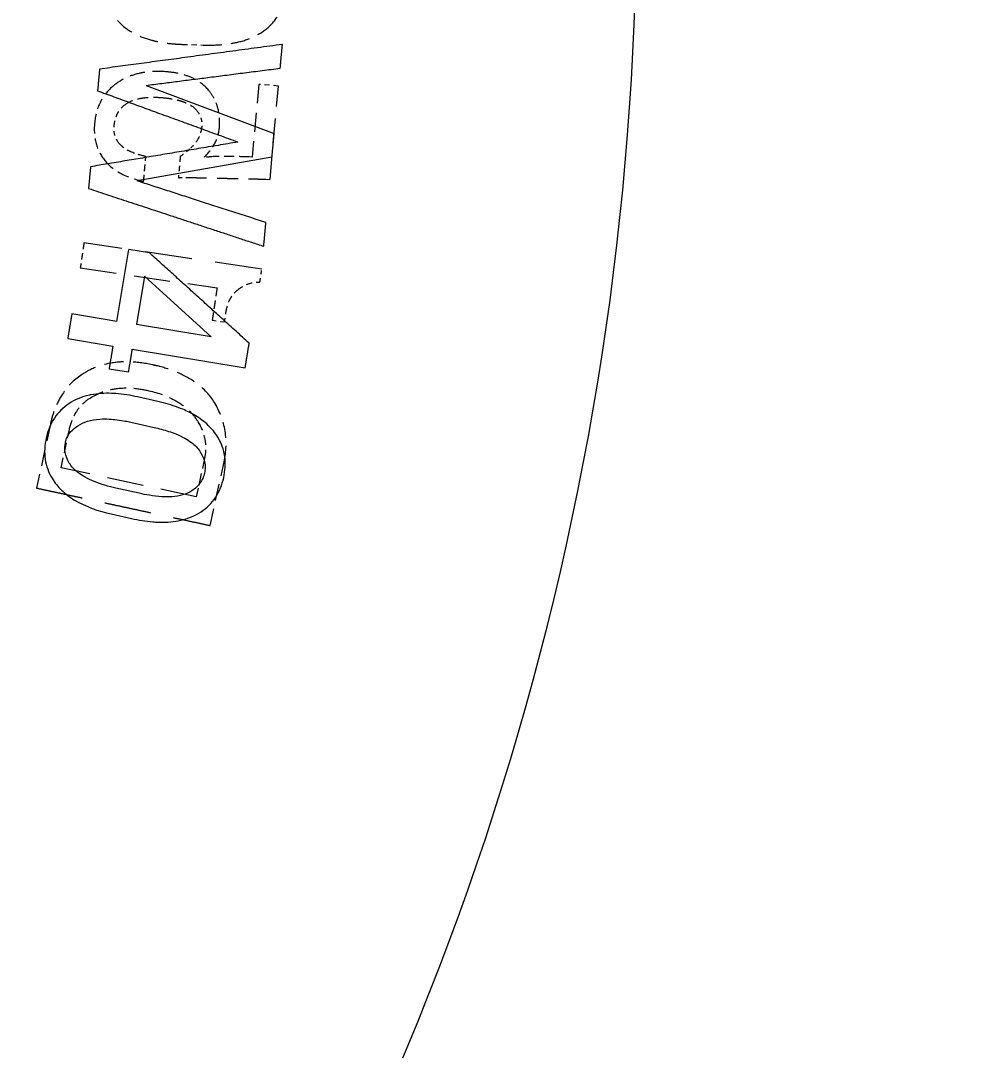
# Model space of a CAD drawing. Header units: millimetres. Extents: x 36 to 2484, y 36 to 1746.
# Drawn here: x 1578.17 to 1602.65, y 463.41 to 489.49 of the extents above; entities that cross this region are included whole.
import ezdxf

# ---------------------------------------------------------------- set-up
doc = ezdxf.new("R2010")
doc.units = ezdxf.units.MM
doc.header["$LTSCALE"] = 6
doc.linetypes.add('HIDDEN', pattern=[9.525, 6.35, -3.175])
doc.layers.add('가는실선_A4', color=7, linetype='Continuous', lineweight=5)
doc.layers.add('굵은실선_A3', color=7, linetype='Continuous', lineweight=18)
doc.layers.add('가는파선_A3', color=7, linetype='HIDDEN', lineweight=13, true_color=0x008000)
doc.styles.add('치수문자_A3(2.5)', font='')
doc.styles.get('치수문자_A3(2.5)').set_extended_font_data('GulimChe')
doc.dimstyles.new('치수_A3(2.5)', dxfattribs={"dimscale": 6, "dimtxt": 2.5, "dimasz": 2.5, "dimexe": 1.5, "dimexo": 1, "dimgap": 0.5, "dimtad": 1, "dimtoh": 1, "dimdec": 1, "dimrnd": 1e-08, "dimdsep": 46, "dimtxsty": '치수문자_A3(2.5)', "dimcen": 0.09, "dimdle": 10, "dimclrd": 8, "dimclre": 8, "dimclrt": 7, "dimadec": 1, "dimazin": 2, "dimtfac": 0.8, "dimtmove": 0, "dimatfit": 3, "dimfxl": 1, "dimtolj": 1, "dimtzin": 0, "dimlwd": -1, "dimlwe": -1, "dimarcsym": 0})

# ---------------------------------------------------------------- blocks, each defined once
blk = doc.blocks.new('*D22')
at = {"layer": 'Defpoints', "color": 0, "transparency": 16777216}
for p in [(1465.742, 545.474), (1571.785, 439.384)]:
    blk.add_point(p, dxfattribs=at)
at = {"layer": '가는실선_A4', "color": 8, "transparency": 16777216}
for p, q in [((1476.346, 534.865), (1561.18, 449.993)), ((1571.785, 439.384), (1630.69, 380.453)), ((1630.69, 380.453), (1674.093, 380.453))]:
    blk.add_line(p, q, dxfattribs=at)
for points in [[(1478.114, 536.632), (1474.578, 533.097), (1465.742, 545.474)], [(1562.948, 451.761), (1559.412, 448.226), (1571.785, 439.384)]]:
    blk.add_solid(points, dxfattribs=at)
at = {"layer": '가는실선_A4', "color": 7, "transparency": 16777216, "insert": (1653.892, 391.153), "char_height": 15, "attachment_point": 5, "style": '치수문자_A3(2.5)'}
blk.add_mtext('\\A1;∅150', dxfattribs=at)
blk = doc.blocks.new('*D23')
at = {"layer": 'Defpoints', "color": 0, "transparency": 16777216}
for p in [(1559.168, 617.429), (1623.78, 617.429), (1518.763, 417.429)]:
    blk.add_point(p, dxfattribs=at)
at = {"layer": '가는실선_A4', "color": 8, "transparency": 16777216}
for p, q in [((1565.168, 617.429), (1632.78, 617.429)), ((1623.78, 432.429), (1623.78, 602.429)), ((1524.763, 417.429), (1632.78, 417.429))]:
    blk.add_line(p, q, dxfattribs=at)
for points in [[(1621.28, 602.429), (1626.28, 602.429), (1623.78, 617.429)], [(1621.28, 432.429), (1626.28, 432.429), (1623.78, 417.429)]]:
    blk.add_solid(points, dxfattribs=at)
at = {"layer": '가는실선_A4', "color": 7, "transparency": 16777216, "insert": (1613.11, 517.429), "char_height": 15, "attachment_point": 5, "rotation": 90, "style": '치수문자_A3(2.5)'}
blk.add_mtext('\\A1;200', dxfattribs=at)

msp = doc.modelspace()

# ---------------------------------------------------------------- linework, layer by layer
at = {"layer": '가는파선_A3', "ltscale": 0.00354}
msp.add_line((1582.261, 488.888), (1582.788, 488.871), dxfattribs=at)
at = {"layer": '가는파선_A3', "ltscale": 0.012658}
msp.add_line((1584.197, 487.875), (1584.032, 486.031), dxfattribs=at)
at = {"layer": '가는파선_A3', "ltscale": 0.003358}
msp.add_line((1584.695, 487.831), (1584.197, 487.875), dxfattribs=at)
at = {"layer": '가는파선_A3', "ltscale": 0.016261}
msp.add_line((1584.483, 485.465), (1584.695, 487.831), dxfattribs=at)
at = {"layer": '가는파선_A3', "ltscale": 0.000445938}
msp.add_line((1584.032, 486.031), (1583.953, 486.038), dxfattribs=at)
at = {"layer": '가는파선_A3', "ltscale": 0.000627917}
msp.add_line((1584.378, 485.474), (1584.483, 485.465), dxfattribs=at)
at = {"layer": '가는파선_A3', "ltscale": 0.031382}
msp.add_line((1584.275, 483.196), (1579.771, 483.862), dxfattribs=at)
at = {"layer": '가는파선_A3', "ltscale": 0.024103}
for p, q in [((1579.678, 483.23), (1583.141, 482.719)), ((1582.614, 477.428), (1579.193, 478.167))]:
    msp.add_line(p, q, dxfattribs=at)
at = {"layer": '가는파선_A3', "ltscale": 0.002084}
msp.add_line((1583.02, 481.902), (1583.332, 481.856), dxfattribs=at)
at = {"layer": '가는파선_A3', "ltscale": 0.011298}
for p, q in [((1578.92, 479.269), (1578.57, 477.652)), ((1582.969, 476.702), (1583.318, 478.319))]:
    msp.add_line(p, q, dxfattribs=at)
at = {"layer": '가는파선_A3', "ltscale": 0.006744}
for p, q in [((1579.193, 478.167), (1579.403, 479.138)), ((1582.824, 478.399), (1582.614, 477.428))]:
    msp.add_line(p, q, dxfattribs=at)
at = {"layer": '가는파선_A3', "ltscale": 0.002152}
msp.add_ellipse((1626.573, 538.254), major_axis=(44.435, 52.218), ratio=0.014828, start_param=3.183647, end_param=3.246926, dxfattribs=at)
at = {"layer": '가는파선_A3', "ltscale": 0.007218}
msp.add_open_spline([(1584.488, 489.366), (1584.61, 489.486), (1584.705, 489.623), (1584.773, 489.78), (1584.847, 489.952), (1584.881, 490.134), (1584.887, 490.321)], degree=3, knots=[0, 0, 0, 0, 0.0511765, 0.0511765, 0.0511765, 0.107277, 0.107277, 0.107277, 0.107277], dxfattribs=at)
at = {"layer": '가는파선_A3', "ltscale": 0.012307}
msp.add_open_spline([(1580.622, 489.49), (1580.749, 489.349), (1580.899, 489.238), (1581.068, 489.152), (1581.2, 489.084), (1581.341, 489.032), (1581.485, 488.994), (1581.526, 488.983), (1581.567, 488.973), (1581.608, 488.964), (1581.753, 488.932), (1581.903, 488.911), (1582.053, 488.899), (1582.122, 488.894), (1582.192, 488.89), (1582.261, 488.888)], degree=3, knots=[0, 0, 0, 0, 0.0569188, 0.0569188, 0.0569188, 0.1017244, 0.1017244, 0.1017244, 0.1143661, 0.1143661, 0.1143661, 0.1592479, 0.1592479, 0.1592479, 0.1801656, 0.1801656, 0.1801656, 0.1801656], dxfattribs=at)
at = {"layer": '가는파선_A3', "ltscale": 0.012482}
msp.add_open_spline([(1582.788, 488.871), (1582.953, 488.866), (1583.123, 488.869), (1583.29, 488.884), (1583.414, 488.896), (1583.537, 488.915), (1583.657, 488.942), (1583.817, 488.978), (1583.973, 489.03), (1584.12, 489.105), (1584.255, 489.174), (1584.38, 489.26), (1584.488, 489.366)], degree=3, knots=[0, 0, 0, 0, 0.0498742, 0.0498742, 0.0498742, 0.0867351, 0.0867351, 0.0867351, 0.1360196, 0.1360196, 0.1360196, 0.1817678, 0.1817678, 0.1817678, 0.1817678], dxfattribs=at)
at = {"layer": '가는파선_A3', "ltscale": 0.010253}
msp.add_open_spline([(1581.9, 488.19), (1581.734, 488.205), (1581.565, 488.207), (1581.326, 488.182), (1581.253, 488.171), (1581.053, 488.128), (1580.928, 488.086), (1580.695, 487.972), (1580.589, 487.902), (1580.493, 487.817)], degree=3, knots=[0, 0, 0, 0, 0.0500699, 0.0500699, 0.0721765, 0.0721765, 0.1117566, 0.1117566, 0.1502969, 0.1502969, 0.1502969, 0.1502969], dxfattribs=at)
at = {"layer": '가는파선_A3', "ltscale": 0.008044}
msp.add_open_spline([(1582.94, 487.71), (1582.849, 487.824), (1582.739, 487.916), (1582.612, 487.988), (1582.51, 488.046), (1582.4, 488.089), (1582.287, 488.121), (1582.161, 488.157), (1582.03, 488.178), (1581.9, 488.19)], degree=3, knots=[0, 0, 0, 0, 0.0438463, 0.0438463, 0.0438463, 0.0791729, 0.0791729, 0.0791729, 0.1186395, 0.1186395, 0.1186395, 0.1186395], dxfattribs=at)
at = {"layer": '가는파선_A3', "ltscale": 0.007221}
msp.add_open_spline([(1580.493, 487.817), (1580.365, 487.706), (1580.262, 487.575), (1580.185, 487.423), (1580.101, 487.255), (1580.056, 487.074), (1580.039, 486.887)], degree=3, knots=[0, 0, 0, 0, 0.050978, 0.050978, 0.050978, 0.1073074, 0.1073074, 0.1073074, 0.1073074], dxfattribs=at)
at = {"layer": '가는파선_A3', "ltscale": 0.006783}
msp.add_open_spline([(1583.2, 486.772), (1583.215, 486.944), (1583.205, 487.116), (1583.16, 487.281), (1583.138, 487.36), (1583.109, 487.435), (1583.072, 487.507), (1583.035, 487.579), (1582.991, 487.647), (1582.94, 487.71)], degree=3, knots=[0, 0, 0, 0, 0.05166, 0.05166, 0.05166, 0.0759581, 0.0759581, 0.0759581, 0.1003579, 0.1003579, 0.1003579, 0.1003579], dxfattribs=at)
at = {"layer": '가는파선_A3', "ltscale": 0.007138}
msp.add_open_spline([(1580.765, 487.324), (1580.838, 487.387), (1580.922, 487.434), (1581.012, 487.468), (1581.086, 487.497), (1581.165, 487.516), (1581.244, 487.528), (1581.278, 487.534), (1581.313, 487.538), (1581.348, 487.542), (1581.438, 487.55), (1581.53, 487.551), (1581.622, 487.547), (1581.669, 487.546), (1581.716, 487.542), (1581.762, 487.538)], degree=3, knots=[0, 0, 0, 0, 0.0290188, 0.0290188, 0.0290188, 0.0529451, 0.0529451, 0.0529451, 0.0634973, 0.0634973, 0.0634973, 0.0907308, 0.0907308, 0.0907308, 0.1047456, 0.1047456, 0.1047456, 0.1047456], dxfattribs=at)
at = {"layer": '가는파선_A3', "ltscale": 0.006485}
msp.add_open_spline([(1581.762, 487.538), (1581.836, 487.532), (1581.912, 487.522), (1581.989, 487.51), (1582.052, 487.499), (1582.115, 487.485), (1582.177, 487.469), (1582.21, 487.46), (1582.243, 487.45), (1582.275, 487.439), (1582.339, 487.416), (1582.402, 487.389), (1582.461, 487.354), (1582.469, 487.349), (1582.476, 487.345), (1582.484, 487.34), (1582.539, 487.304), (1582.59, 487.261), (1582.631, 487.21)], degree=3, knots=[0, 0, 0, 0, 0.02228299, 0.02228299, 0.02228299, 0.04086773, 0.04086773, 0.04086773, 0.05098636, 0.05098636, 0.05098636, 0.07134061, 0.07134061, 0.07134061, 0.07402999, 0.07402999, 0.07402999, 0.09381857, 0.09381857, 0.09381857, 0.09381857], dxfattribs=at)
at = {"layer": '가는파선_A3', "ltscale": 0.003841}
msp.add_open_spline([(1580.535, 486.816), (1580.544, 486.916), (1580.566, 487.016), (1580.626, 487.15), (1580.649, 487.189), (1580.702, 487.262), (1580.732, 487.294), (1580.765, 487.324)], degree=3, knots=[0, 0, 0, 0, 0.03025742, 0.03025742, 0.04390169, 0.04390169, 0.05728224, 0.05728224, 0.05728224, 0.05728224], dxfattribs=at)
at = {"layer": '가는파선_A3', "ltscale": 0.002843}
msp.add_open_spline([(1582.631, 487.21), (1582.676, 487.153), (1582.711, 487.091), (1582.733, 487.022), (1582.754, 486.954), (1582.76, 486.884), (1582.754, 486.812)], degree=3, knots=[0, 0, 0, 0, 0.02163918, 0.02163918, 0.02163918, 0.04316841, 0.04316841, 0.04316841, 0.04316841], dxfattribs=at)
at = {"layer": '가는파선_A3', "ltscale": 0.006782}
msp.add_open_spline([(1580.039, 486.887), (1580.024, 486.716), (1580.034, 486.545), (1580.08, 486.379), (1580.123, 486.221), (1580.197, 486.078), (1580.299, 485.949)], degree=3, knots=[0, 0, 0, 0, 0.0515175, 0.0515175, 0.0515175, 0.1008433, 0.1008433, 0.1008433, 0.1008433], dxfattribs=at)
at = {"layer": '가는파선_A3', "ltscale": 0.003036}
msp.add_open_spline([(1580.655, 486.389), (1580.609, 486.448), (1580.575, 486.513), (1580.554, 486.585), (1580.533, 486.66), (1580.528, 486.738), (1580.535, 486.816)], degree=3, knots=[0, 0, 0, 0, 0.02248236, 0.02248236, 0.02248236, 0.04596924, 0.04596924, 0.04596924, 0.04596924], dxfattribs=at)
at = {"layer": '가는파선_A3', "ltscale": 0.004326}
msp.add_open_spline([(1582.754, 486.812), (1582.744, 486.705), (1582.717, 486.603), (1582.667, 486.508), (1582.617, 486.411), (1582.549, 486.328), (1582.467, 486.257)], degree=3, knots=[0, 0, 0, 0, 0.03220496, 0.03220496, 0.03220496, 0.06491473, 0.06491473, 0.06491473, 0.06491473], dxfattribs=at)
at = {"layer": '가는파선_A3', "ltscale": 0.005789}
msp.add_open_spline([(1582.816, 486.03), (1582.921, 486.13), (1583.013, 486.244), (1583.081, 486.372), (1583.147, 486.498), (1583.187, 486.631), (1583.2, 486.772)], degree=3, knots=[0, 0, 0, 0, 0.04364714, 0.04364714, 0.04364714, 0.08616943, 0.08616943, 0.08616943, 0.08616943], dxfattribs=at)
at = {"layer": '가는파선_A3', "ltscale": 0.005272}
msp.add_open_spline([(1581.338, 486.05), (1581.203, 486.078), (1581.062, 486.118), (1580.938, 486.177), (1580.881, 486.204), (1580.826, 486.236), (1580.776, 486.273), (1580.731, 486.307), (1580.69, 486.345), (1580.655, 486.389)], degree=3, knots=[0, 0, 0, 0, 0.04151192, 0.04151192, 0.04151192, 0.06032798, 0.06032798, 0.06032798, 0.07714194, 0.07714194, 0.07714194, 0.07714194], dxfattribs=at)
at = {"layer": '가는파선_A3', "ltscale": 0.007775}
msp.add_open_spline([(1580.299, 485.949), (1580.393, 485.83), (1580.509, 485.734), (1580.639, 485.656), (1580.835, 485.539), (1581.059, 485.465), (1581.282, 485.418)], degree=3, knots=[0, 0, 0, 0, 0.0455972, 0.0455972, 0.0455972, 0.1141431, 0.1141431, 0.1141431, 0.1141431], dxfattribs=at)
at = {"layer": '가는파선_A3', "ltscale": 0.004274}
msp.add_rational_spline([(1581.282, 485.418), (1581.31, 485.734), (1581.338, 486.05)], [1.00044721401, 1.00050371535, 1.000534741], degree=2, dxfattribs=at)
at = {"layer": '가는파선_A3', "ltscale": 0.003684}
msp.add_rational_spline([(1582.211, 486.055), (1582.186, 485.781), (1582.162, 485.508)], [1.0004470715, 1.0004237312, 1.00038183255], degree=2, dxfattribs=at)
at = {"layer": '가는파선_A3', "ltscale": 0.001012}
msp.add_open_spline([(1582.976, 486.043), (1582.949, 486.036), (1582.923, 486.032), (1582.869, 486.028), (1582.843, 486.028), (1582.816, 486.03)], degree=3, knots=[0, 0, 0, 0, 0.00817247, 0.00817247, 0.01616648, 0.01616648, 0.01616648, 0.01616648], dxfattribs=at)
at = {"layer": '가는파선_A3', "ltscale": 0.006658}
msp.add_open_spline([(1583.953, 486.038), (1583.796, 486.043), (1583.639, 486.047), (1583.313, 486.049), (1583.144, 486.047), (1582.976, 486.043)], degree=3, knots=[0, 0, 0, 0, 0.04727873, 0.04727873, 0.09809252, 0.09809252, 0.09809252, 0.09809252], dxfattribs=at)
at = {"layer": '가는파선_A3', "ltscale": 0.00119}
msp.add_open_spline([(1582.162, 485.508), (1582.195, 485.513), (1582.228, 485.517), (1582.261, 485.519), (1582.29, 485.52), (1582.319, 485.52), (1582.347, 485.518)], degree=3, knots=[0, 0, 0, 0, 0.01000867, 0.01000867, 0.01000867, 0.01859162, 0.01859162, 0.01859162, 0.01859162], dxfattribs=at)
at = {"layer": '가는파선_A3', "ltscale": 0.013945}
msp.add_rational_spline([(1582.347, 485.518), (1583.347, 485.496), (1584.378, 485.474)], [1.50914866048, 1.48783461332, 1.46646323622], degree=2, dxfattribs=at)
at = {"layer": '가는파선_A3', "ltscale": 0.004296}
msp.add_rational_spline([(1579.771, 483.862), (1579.725, 483.546), (1579.678, 483.23)], [1.00073822046, 1.00075690184, 1.00074873731], degree=2, dxfattribs=at)
at = {"layer": '가는파선_A3', "ltscale": 0.002189}
msp.add_rational_spline([(1584.227, 482.868), (1584.251, 483.032), (1584.275, 483.196)], [1.00036324049, 1.00036111733, 1.00035268726], degree=2, dxfattribs=at)
at = {"layer": '가는파선_A3', "ltscale": 0.004097}
msp.add_open_spline([(1583.665, 482.671), (1583.749, 482.736), (1583.841, 482.79), (1584.033, 482.857), (1584.129, 482.872), (1584.227, 482.868)], degree=3, knots=[0, 0, 0, 0, 0.0318378, 0.0318378, 0.06133672, 0.06133672, 0.06133672, 0.06133672], dxfattribs=at)
at = {"layer": '가는파선_A3', "ltscale": 0.005588}
msp.add_rational_spline([(1583.141, 482.719), (1583.08, 482.31), (1583.02, 481.902)], [1.00097395888, 1.0009644992, 1.00091479873], degree=2, dxfattribs=at)
at = {"layer": '가는파선_A3', "ltscale": 0.004452}
msp.add_open_spline([(1583.368, 482.1), (1583.385, 482.216), (1583.417, 482.331), (1583.495, 482.481), (1583.524, 482.525), (1583.589, 482.605), (1583.625, 482.64), (1583.665, 482.671)], degree=3, knots=[0, 0, 0, 0, 0.03511419, 0.03511419, 0.05080794, 0.05080794, 0.06609498, 0.06609498, 0.06609498, 0.06609498], dxfattribs=at)
at = {"layer": '가는파선_A3', "ltscale": 0.0016}
msp.add_rational_spline([(1583.332, 481.856), (1583.35, 481.978), (1583.368, 482.1)], [1.00027202563, 1.00028672292, 1.00029786471], degree=2, dxfattribs=at)
at = {"layer": '가는파선_A3', "ltscale": 0.012878}
msp.add_open_spline([(1581.506, 480.773), (1581.303, 480.817), (1581.095, 480.845), (1580.806, 480.849), (1580.725, 480.847), (1580.475, 480.826), (1580.309, 480.793), (1579.988, 480.683), (1579.839, 480.608), (1579.7, 480.514)], degree=3, knots=[0, 0, 0, 0, 0.0625323, 0.0625323, 0.0868043, 0.0868043, 0.1380979, 0.1380979, 0.1886345, 0.1886345, 0.1886345, 0.1886345], dxfattribs=at)
at = {"layer": '가는파선_A3', "ltscale": 0.012973}
msp.add_open_spline([(1583.076, 479.815), (1582.96, 480.004), (1582.811, 480.163), (1582.635, 480.296), (1582.48, 480.413), (1582.308, 480.506), (1582.129, 480.582), (1581.969, 480.649), (1581.802, 480.702), (1581.632, 480.744), (1581.59, 480.754), (1581.548, 480.764), (1581.506, 480.773)], degree=3, knots=[0, 0, 0, 0, 0.0665383, 0.0665383, 0.0665383, 0.1249459, 0.1249459, 0.1249459, 0.1772545, 0.1772545, 0.1772545, 0.1902555, 0.1902555, 0.1902555, 0.1902555], dxfattribs=at)
at = {"layer": '가는파선_A3', "ltscale": 0.01029}
msp.add_open_spline([(1579.7, 480.514), (1579.509, 480.385), (1579.351, 480.223), (1579.14, 479.9), (1579.072, 479.761), (1578.978, 479.502), (1578.945, 479.386), (1578.92, 479.269)], degree=3, knots=[0, 0, 0, 0, 0.0691698, 0.0691698, 0.1158861, 0.1158861, 0.1520032, 0.1520032, 0.1520032, 0.1520032], dxfattribs=at)
at = {"layer": '가는파선_A3', "ltscale": 0.010506}
msp.add_open_spline([(1579.892, 479.907), (1580.066, 480.026), (1580.256, 480.106), (1580.462, 480.149), (1580.605, 480.179), (1580.75, 480.19), (1580.895, 480.186), (1581.053, 480.182), (1581.212, 480.16), (1581.366, 480.127)], degree=3, knots=[0, 0, 0, 0, 0.0633023, 0.0633023, 0.0633023, 0.107103, 0.107103, 0.107103, 0.1547979, 0.1547979, 0.1547979, 0.1547979], dxfattribs=at)
at = {"layer": '가는파선_A3', "ltscale": 0.010601}
msp.add_open_spline([(1581.366, 480.127), (1581.609, 480.075), (1581.853, 479.996), (1582.072, 479.876), (1582.191, 479.811), (1582.303, 479.733), (1582.404, 479.641), (1582.5, 479.553), (1582.582, 479.453), (1582.651, 479.342)], degree=3, knots=[0, 0, 0, 0, 0.0748374, 0.0748374, 0.0748374, 0.1158323, 0.1158323, 0.1158323, 0.1550704, 0.1550704, 0.1550704, 0.1550704], dxfattribs=at)
at = {"layer": '가는파선_A3', "ltscale": 0.006347}
msp.add_open_spline([(1579.403, 479.138), (1579.433, 479.279), (1579.482, 479.416), (1579.562, 479.556), (1579.571, 479.571), (1579.621, 479.649), (1579.667, 479.708), (1579.772, 479.816), (1579.83, 479.865), (1579.892, 479.907)], degree=3, knots=[0, 0, 0, 0, 0.04344736, 0.04344736, 0.04861981, 0.04861981, 0.07129506, 0.07129506, 0.09393574, 0.09393574, 0.09393574, 0.09393574], dxfattribs=at)
at = {"layer": '가는파선_A3', "ltscale": 0.010618}
msp.add_open_spline([(1583.318, 478.319), (1583.374, 478.576), (1583.387, 478.837), (1583.345, 479.096), (1583.304, 479.354), (1583.211, 479.593), (1583.076, 479.815)], degree=3, knots=[0, 0, 0, 0, 0.0789716, 0.0789716, 0.0789716, 0.1571785, 0.1571785, 0.1571785, 0.1571785], dxfattribs=at)
at = {"layer": '가는파선_A3', "ltscale": 0.006679}
msp.add_open_spline([(1582.651, 479.342), (1582.736, 479.202), (1582.799, 479.051), (1582.831, 478.89), (1582.846, 478.81), (1582.854, 478.729), (1582.853, 478.647), (1582.851, 478.563), (1582.842, 478.481), (1582.824, 478.399)], degree=3, knots=[0, 0, 0, 0, 0.04919858, 0.04919858, 0.04919858, 0.07379124, 0.07379124, 0.07379124, 0.09887355, 0.09887355, 0.09887355, 0.09887355], dxfattribs=at)
at = {"layer": '가는파선_A3', "ltscale": 0.031018}
msp.add_rational_spline([(1578.57, 477.652), (1580.692, 477.193), (1582.969, 476.702)], [1.59515996499, 1.54239512975, 1.48952398656], degree=2, dxfattribs=at)
at = {"layer": '굵은실선_A3'}
for p, q in [((1581.344, 487.849), (1584.588, 486.634)), ((1584.532, 486.028), (1581.12, 485.429)), ((1580.606, 481.873), (1580.908, 483.697)), ((1581.427, 483.611), (1580.908, 483.697)), ((1581.302, 483.018), (1581.1, 481.791)), ((1582.995, 481.478), (1581.302, 483.018)), ((1580.606, 481.873), (1579.464, 482.062)), ((1582.995, 481.478), (1581.1, 481.791)), ((1579.36, 481.435), (1580.503, 481.246)), ((1580.996, 481.165), (1583.852, 480.693)), ((1580.409, 480.675), (1580.902, 480.594)), ((1581.639, 479.844), (1581.126, 479.959)), ((1580.955, 479.32), (1581.546, 479.187)), ((1581.17, 477.519), (1580.58, 477.651)), ((1580.46, 476.997), (1580.973, 476.882))]:
    msp.add_line(p, q, dxfattribs=at)
msp.add_arc((1518.763, 492.429), 75, 243.42933, 91.60081, dxfattribs=at)
for points, weights in [([(1584.797, 488.887), (1582.399, 488.563), (1580.167, 488.262)], [1.00046388792, 1.03172203803, 1.06253210014]), ([(1584.741, 488.284), (1584.769, 488.586), (1584.797, 488.887)], [1.00042175097, 1.00035378473, 1.00026486715]), ([(1580.167, 488.262), (1580.141, 487.987), (1580.116, 487.712)], [1.00032258675, 1.0003779928, 1.00041323255]), ([(1581.344, 487.849), (1582.999, 488.061), (1584.741, 488.284)], [1.0450301176, 1.02281504349, 1.00036516809]), ([(1580.116, 487.712), (1581.841, 487.082), (1583.669, 486.415)], [1.04671276462, 1.02354596522, 1]), ([(1584.532, 486.028), (1584.56, 486.331), (1584.588, 486.634)], [1.00042297252, 1.00043357877, 1.00042297253]), ([(1583.669, 486.415), (1581.75, 486.093), (1579.938, 485.789)], [1.0007413297, 1.02429039428, 1.0474589476]), ([(1579.938, 485.789), (1579.912, 485.514), (1579.887, 485.239)], [1.0005022321, 1.0004669892, 1.00041157821]), ([(1584.379, 484.377), (1582.707, 484.916), (1581.12, 485.429)], [1, 1.0224416805, 1.04464864542]), ([(1579.887, 485.239), (1582.025, 484.533), (1584.323, 483.774)], [1.06203943308, 1.03124365666, 1]), ([(1584.323, 483.774), (1584.351, 484.075), (1584.379, 484.377)], [1.00041888402, 1.0005078153, 1.00057579201]), ([(1583.956, 481.319), (1582.664, 482.49), (1581.427, 483.611)], [1.0127176056, 1.02757903115, 1.04193354445]), ([(1579.464, 482.062), (1579.412, 481.748), (1579.36, 481.435)], [1.00088133427, 1.00086741711, 1.00082690799]), ([(1580.503, 481.246), (1580.456, 480.961), (1580.409, 480.675)], [1.0008313186, 1.00079573618, 1.00073885798]), ([(1580.902, 480.594), (1580.949, 480.879), (1580.996, 481.165)], [1.00073304475, 1.000789027, 1.00082404887]), ([(1583.852, 480.693), (1583.904, 481.006), (1583.956, 481.319)], [1.00077013716, 1.00080525923, 1.00081732555])]:
    msp.add_rational_spline(points, weights, degree=2, dxfattribs=at)
for points, knots in [([(1581.126, 479.959), (1580.946, 480), (1580.761, 480.03), (1580.577, 480.044), (1580.541, 480.046), (1580.505, 480.048), (1580.47, 480.05), (1580.296, 480.056), (1580.12, 480.046), (1579.949, 480.012), (1579.935, 480.01), (1579.922, 480.007), (1579.909, 480.004), (1579.723, 479.963), (1579.547, 479.893), (1579.388, 479.787)], [-0.1801731, -0.1801731, -0.1801731, -0.1801731, -0.124723, -0.124723, -0.124723, -0.1139905, -0.1139905, -0.1139905, -0.0615104, -0.0615104, -0.0615104, -0.0574813, -0.0574813, -0.0574813, 0, 0, 0, 0]), ([(1579.388, 479.787), (1579.242, 479.69), (1579.119, 479.569), (1579.022, 479.423), (1578.922, 479.271), (1578.856, 479.102), (1578.816, 478.925)], [-0.1072821, -0.1072821, -0.1072821, -0.1072821, -0.0546148, -0.0546148, -0.0546148, 0, 0, 0, 0]), ([(1583.162, 478.939), (1583.095, 479.05), (1583.013, 479.15), (1582.919, 479.239), (1582.818, 479.336), (1582.705, 479.419), (1582.585, 479.491), (1582.486, 479.549), (1582.382, 479.601), (1582.274, 479.646), (1582.115, 479.713), (1581.948, 479.767), (1581.782, 479.81), (1581.734, 479.822), (1581.687, 479.833), (1581.639, 479.844)], [-0.1811494, -0.1811494, -0.1811494, -0.1811494, -0.1421754, -0.1421754, -0.1421754, -0.1001519, -0.1001519, -0.1001519, -0.0656826, -0.0656826, -0.0656826, -0.0146406, -0.0146406, -0.0146406, 0, 0, 0, 0]), ([(1579.612, 479.224), (1579.689, 479.276), (1579.774, 479.315), (1579.962, 479.373), (1580.066, 479.39), (1580.249, 479.403), (1580.329, 479.403), (1580.547, 479.392), (1580.686, 479.374), (1580.865, 479.34), (1580.911, 479.33), (1580.955, 479.32)], [-0.1365887, -0.1365887, -0.1365887, -0.1365887, -0.10869, -0.10869, -0.0774396, -0.0774396, -0.0537642, -0.0537642, -0.0137254, -0.0137254, 0, 0, 0, 0]), ([(1579.304, 478.815), (1579.313, 478.855), (1579.326, 478.894), (1579.343, 478.931), (1579.361, 478.969), (1579.383, 479.004), (1579.408, 479.038), (1579.452, 479.096), (1579.506, 479.147), (1579.564, 479.191), (1579.58, 479.202), (1579.596, 479.214), (1579.612, 479.224)], [-0.05265982, -0.05265982, -0.05265982, -0.05265982, -0.04035112, -0.04035112, -0.04035112, -0.0278084, -0.0278084, -0.0278084, -0.00584972, -0.00584972, -0.00584972, 0, 0, 0, 0]), ([(1581.546, 479.187), (1581.668, 479.16), (1581.794, 479.127), (1581.916, 479.087), (1581.978, 479.067), (1582.038, 479.045), (1582.097, 479.021), (1582.173, 478.99), (1582.25, 478.955), (1582.324, 478.914), (1582.384, 478.881), (1582.441, 478.844), (1582.495, 478.803), (1582.506, 478.794), (1582.517, 478.786), (1582.528, 478.777), (1582.605, 478.714), (1582.674, 478.64), (1582.725, 478.555)], [-0.1363453, -0.1363453, -0.1363453, -0.1363453, -0.0983409, -0.0983409, -0.0983409, -0.0791267, -0.0791267, -0.0791267, -0.0543754, -0.0543754, -0.0543754, -0.0342036, -0.0342036, -0.0342036, -0.0299695, -0.0299695, -0.0299695, 0, 0, 0, 0]), ([(1578.816, 478.925), (1578.776, 478.745), (1578.763, 478.561), (1578.79, 478.379), (1578.815, 478.208), (1578.874, 478.048), (1578.963, 477.9)], [-0.1073167, -0.1073167, -0.1073167, -0.1073167, -0.0519906, -0.0519906, -0.0519906, 0, 0, 0, 0]), ([(1579.4, 478.284), (1579.351, 478.367), (1579.314, 478.456), (1579.297, 478.551), (1579.282, 478.64), (1579.284, 478.727), (1579.304, 478.815)], [-0.05592824, -0.05592824, -0.05592824, -0.05592824, -0.02686725, -0.02686725, -0.02686725, 0, 0, 0, 0]), ([(1583.309, 477.914), (1583.349, 478.092), (1583.362, 478.273), (1583.336, 478.453), (1583.311, 478.626), (1583.252, 478.788), (1583.162, 478.939)], [-0.1072896, -0.1072896, -0.1072896, -0.1072896, -0.0526696, -0.0526696, -0.0526696, 0, 0, 0, 0]), ([(1582.725, 478.555), (1582.775, 478.472), (1582.812, 478.383), (1582.828, 478.287), (1582.844, 478.199), (1582.841, 478.111), (1582.821, 478.024)], [-0.05592687, -0.05592687, -0.05592687, -0.05592687, -0.02687059, -0.02687059, -0.02687059, 0, 0, 0, 0]), ([(1580.58, 477.651), (1580.395, 477.693), (1580.204, 477.747), (1580.028, 477.818), (1579.952, 477.849), (1579.875, 477.884), (1579.802, 477.925), (1579.742, 477.958), (1579.684, 477.995), (1579.63, 478.036), (1579.619, 478.044), (1579.608, 478.053), (1579.597, 478.062), (1579.52, 478.125), (1579.452, 478.199), (1579.4, 478.284)], [-0.1363504, -0.1363504, -0.1363504, -0.1363504, -0.0791399, -0.0791399, -0.0791399, -0.0543849, -0.0543849, -0.0543849, -0.0342133, -0.0342133, -0.0342133, -0.029973, -0.029973, -0.029973, 0, 0, 0, 0]), ([(1578.963, 477.9), (1579.03, 477.789), (1579.111, 477.689), (1579.204, 477.598), (1579.303, 477.502), (1579.415, 477.419), (1579.534, 477.347), (1579.814, 477.178), (1580.141, 477.069), (1580.46, 476.997)], [-0.1790404, -0.1790404, -0.1790404, -0.1790404, -0.140094, -0.140094, -0.140094, -0.0984445, -0.0984445, -0.0984445, 0, 0, 0, 0]), ([(1582.821, 478.024), (1582.811, 477.98), (1582.797, 477.937), (1582.779, 477.895), (1582.761, 477.854), (1582.738, 477.816), (1582.712, 477.779), (1582.657, 477.702), (1582.586, 477.638), (1582.507, 477.585)], [-0.05564793, -0.05564793, -0.05564793, -0.05564793, -0.04205662, -0.04205662, -0.04205662, -0.02862173, -0.02862173, -0.02862173, 0, 0, 0, 0]), ([(1582.738, 477.051), (1582.81, 477.1), (1582.878, 477.154), (1582.94, 477.216), (1583.001, 477.277), (1583.055, 477.343), (1583.102, 477.414), (1583.203, 477.567), (1583.269, 477.736), (1583.309, 477.914)], [-0.1067827, -0.1067827, -0.1067827, -0.1067827, -0.080573, -0.080573, -0.080573, -0.0547542, -0.0547542, -0.0547542, 0, 0, 0, 0]), ([(1582.507, 477.585), (1582.434, 477.537), (1582.353, 477.502), (1582.269, 477.478), (1582.182, 477.454), (1582.092, 477.44), (1582.002, 477.433), (1581.99, 477.433), (1581.978, 477.432), (1581.967, 477.431), (1581.894, 477.428), (1581.821, 477.428), (1581.746, 477.433), (1581.64, 477.439), (1581.532, 477.451), (1581.427, 477.468), (1581.339, 477.483), (1581.253, 477.5), (1581.17, 477.519)], [-0.1346143, -0.1346143, -0.1346143, -0.1346143, -0.1083616, -0.1083616, -0.1083616, -0.0814214, -0.0814214, -0.0814214, -0.0779041, -0.0779041, -0.0779041, -0.0562671, -0.0562671, -0.0562671, -0.025574, -0.025574, -0.025574, 0, 0, 0, 0]), ([(1580.973, 476.882), (1581.151, 476.842), (1581.334, 476.811), (1581.561, 476.793), (1581.606, 476.79), (1581.82, 476.782), (1581.992, 476.791), (1582.181, 476.827), (1582.203, 476.831), (1582.409, 476.878), (1582.581, 476.947), (1582.738, 477.051)], [-0.1827309, -0.1827309, -0.1827309, -0.1827309, -0.1278621, -0.1278621, -0.1143951, -0.1143951, -0.0632954, -0.0632954, -0.0564859, -0.0564859, 0, 0, 0, 0])]:
    msp.add_open_spline(points, degree=3, knots=knots, dxfattribs=at)

# ---------------------------------------------------------------- dimensions: what is measured, and where the dimension line sits
at = {"layer": '가는실선_A4', "color": 8, "true_color": 0x808080}
dim = msp.add_linear_dim(base=(1623.78, 617.429), p1=(1518.763, 417.429), p2=(1559.168, 617.429), angle=90, dimstyle='치수_A3(2.5)', override={"dimgap": 0.5, "dimtoh": 0, "dimdec": 1, "dimtol": 0, "dimlim": 0, "dimtp": 0, "dimtm": 0, "dimtdec": 2, "dimtofl": 0, "dimatfit": 1}, dxfattribs=at)
dim.commit()
dim.dimension.update_dxf_attribs({"geometry": '*D23', "text_midpoint": (1623.78, 517.429), "dimtype": 160})
dim = msp.add_diameter_dim_2p(p1=(1465.742, 545.474), p2=(1571.785, 439.384), dimstyle='치수_A3(2.5)', override={"dimgap": 0.5, "dimtih": 1, "dimdec": 1, "dimlfac": 1, "dimtol": 0, "dimlim": 0, "dimtp": 0, "dimtm": 0, "dimtdec": 2, "dimatfit": 2}, dxfattribs=at)
dim.commit()
dim.dimension.update_dxf_attribs({"geometry": '*D22', "text_midpoint": (1653.892, 380.453), "dimtype": 163})

doc.saveas('drawing.dxf')
